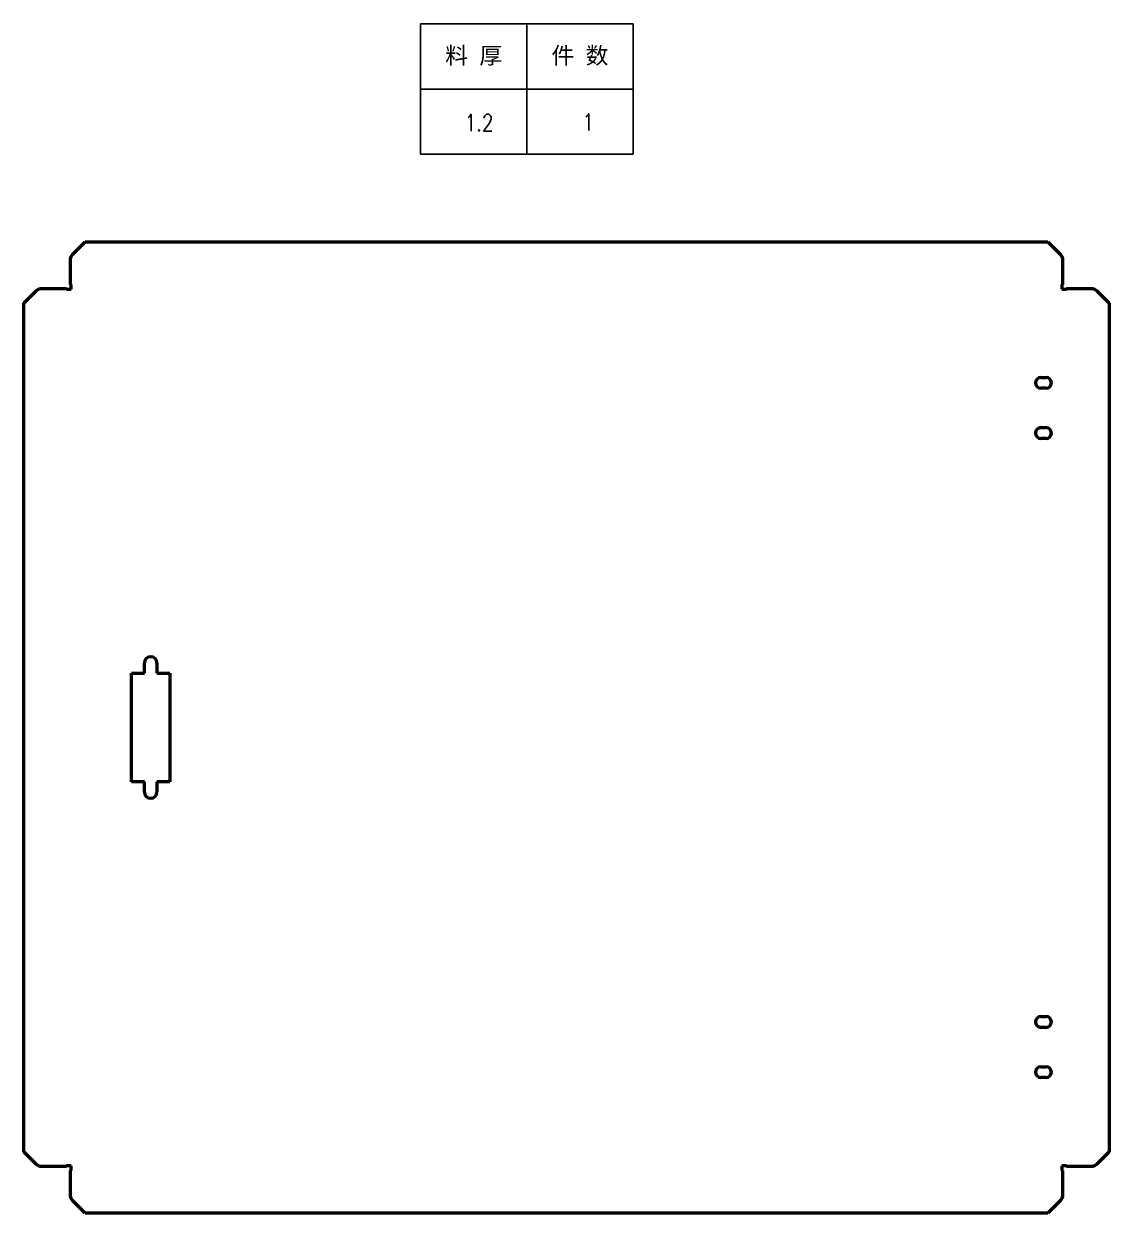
# Model space of a CAD drawing. Header units: millimetres. Extents: x 2989 to 98346, y -14444 to 9701.
# Drawn here: x 9275 to 9924, y 8123 to 8834 of the extents above; entities that cross this region are included whole.
import ezdxf
from ezdxf.enums import TextEntityAlignment as Align

# ---------------------------------------------------------------- set-up
doc = ezdxf.new("R2010")
doc.units = ezdxf.units.MM
doc.layers.add('可见 (ISO)', color=7, linetype='Continuous', lineweight=50)
doc.styles.add('DIM', font='txt.shx', dxfattribs={"width": 0.8, "bigfont": 'bigfont.shx'})
doc.styles.get("Standard").update_dxf_attribs({"font": 'arial.ttf'})

# ---------------------------------------------------------------- blocks, each defined once
blk = doc.blocks.new('*T27')
at = {"color": 0, "linetype": 'ByBlock', "lineweight": -2, "transparency": 16777216}
for p, q in [((0, 0), (127, 0)), ((0, 0), (0, -78)), ((63.5, 0), (63.5, -78)), ((127, 0), (127, -78)), ((0, -39), (127, -39)), ((0, -78), (127, -78))]:
    blk.add_line(p, q, dxfattribs=at)
at = {"color": 0, "transparency": 16777216, "char_height": 10, "width": 60.5, "attachment_point": 5}
for s, insert in [('{\\fSimSun|b0|i0|c134|p2;料 厚}', (31.75, -19.5)), ('{\\fSimSun|b0|i0|c134|p2;件 数}', (95.25, -19.5))]:
    blk.add_mtext(s, dxfattribs=dict(at, insert=insert))
blk = doc.blocks.new('拆图参数')
blk.add_blockref('*T27', (-63.5, 78))
at = {"style": 'DIM', "width": 0.8}
blk.add_attdef('6', text='', height=10, dxfattribs=at).set_placement((-37.13, 18.91), align=Align.MIDDLE_LEFT)
blk.add_attdef('1', text='', height=10, dxfattribs=at).set_placement((36.65, 19.27), align=Align.MIDDLE_CENTER)

msp = doc.modelspace()

# ---------------------------------------------------------------- linework, layer by layer
at = {"layer": '可见 (ISO)'}
for p, q in [((9304.04, 8696.5354), (9311.64, 8704.1354)), ((9311.64, 8704.1354), (9886.943, 8704.1354)), ((9886.943, 8704.1354), (9894.543, 8696.5354)), ((9302.84, 8678.6211), (9302.84, 8693.8211)), ((9895.743, 8693.8211), (9895.743, 8678.6211)), ((9274.9628, 8667.4582), (9282.5628, 8675.0582)), ((9285.2771, 8676.2582), (9300.4771, 8676.2582)), ((9300.4771, 8676.2582), (9300.4771, 8675.9068)), ((9300.4771, 8675.9068), (9303.1915, 8675.9068)), ((9303.1915, 8678.6211), (9302.84, 8678.6211)), ((9303.1915, 8675.9068), (9303.1915, 8678.6211)), ((9895.3915, 8678.6211), (9895.3915, 8675.9068)), ((9895.743, 8678.6211), (9895.3915, 8678.6211)), ((9895.3915, 8675.9068), (9898.1058, 8675.9068)), ((9898.1058, 8676.2582), (9913.3058, 8676.2582)), ((9898.1058, 8675.9068), (9898.1058, 8676.2582)), ((9916.0202, 8675.0582), (9923.6202, 8667.4582)), ((9274.9628, 8160.1553), (9274.9628, 8667.4582)), ((9923.6202, 8667.4582), (9923.6202, 8160.1553)), ((9882.7915, 8623.0568), (9885.7915, 8623.0568)), ((9885.7915, 8616.5568), (9882.7915, 8616.5568)), ((9882.7915, 8593.0568), (9885.7915, 8593.0568)), ((9885.7915, 8586.5568), (9882.7915, 8586.5568)), ((9339.2915, 8446.3068), (9347.0415, 8446.3068)), ((9339.2915, 8381.3068), (9339.2915, 8446.3068)), ((9347.0415, 8446.3068), (9347.0415, 8452.3068)), ((9354.5415, 8452.3068), (9354.5415, 8446.3068)), ((9354.5415, 8446.3068), (9362.2915, 8446.3068)), ((9362.2915, 8446.3068), (9362.2915, 8381.3068)), ((9347.0415, 8381.3068), (9339.2915, 8381.3068)), ((9347.0415, 8375.3068), (9347.0415, 8381.3068)), ((9362.2915, 8381.3068), (9354.5415, 8381.3068)), ((9354.5415, 8381.3068), (9354.5415, 8375.3068)), ((9882.7915, 8241.0568), (9885.7915, 8241.0568)), ((9885.7915, 8234.5568), (9882.7915, 8234.5568)), ((9882.7915, 8211.0568), (9885.7915, 8211.0568)), ((9885.7915, 8204.5568), (9882.7915, 8204.5568)), ((9282.5628, 8152.5553), (9274.9628, 8160.1553)), ((9923.6202, 8160.1553), (9916.0202, 8152.5553)), ((9300.4771, 8151.3553), (9285.2771, 8151.3553)), ((9300.4771, 8151.7068), (9300.4771, 8151.3553)), ((9303.1915, 8151.7068), (9300.4771, 8151.7068)), ((9302.84, 8148.9924), (9303.1915, 8148.9924)), ((9302.84, 8133.7924), (9302.84, 8148.9924)), ((9303.1915, 8148.9924), (9303.1915, 8151.7068)), ((9895.3915, 8151.7068), (9895.3915, 8148.9924)), ((9898.1058, 8151.7068), (9895.3915, 8151.7068)), ((9895.3915, 8148.9924), (9895.743, 8148.9924)), ((9895.743, 8148.9924), (9895.743, 8133.7924)), ((9898.1058, 8151.3553), (9898.1058, 8151.7068)), ((9913.3058, 8151.3553), (9898.1058, 8151.3553)), ((9311.64, 8123.4781), (9304.04, 8131.0781)), ((9894.543, 8131.0781), (9886.943, 8123.4781)), ((9886.943, 8123.4781), (9311.64, 8123.4781))]:
    msp.add_line(p, q, dxfattribs=at)
for centre, radius, start, end in [((9882.7915, 8619.8068), 3.25, 90, 270), ((9885.7915, 8619.8068), 3.25, 270, 90), ((9882.7915, 8589.8068), 3.25, 90, 270), ((9885.7915, 8589.8068), 3.25, 270, 90), ((9350.7915, 8452.3068), 3.75, 0, 180), ((9350.7915, 8375.3068), 3.75, 180, 0), ((9882.7915, 8237.8068), 3.25, 90, 270), ((9885.7915, 8237.8068), 3.25, 270, 90), ((9882.7915, 8207.8068), 3.25, 90, 270), ((9885.7915, 8207.8068), 3.25, 270, 90)]:
    msp.add_arc(centre, radius, start, end, dxfattribs=at)
for points, knots in [([(9302.84, 8693.8211), (9302.84, 8693.9153), (9302.8454, 8694.0094), (9302.856, 8694.1036), (9302.9476, 8694.9142), (9303.4771, 8695.7248), (9304.04, 8696.5354)], [0, 0, 0, 0, 0.16346182, 0.16346182, 0.16346182, 1.57079633, 1.57079633, 1.57079633, 1.57079633]), ([(9894.543, 8696.5354), (9895.1059, 8695.7248), (9895.6353, 8694.9142), (9895.727, 8694.1036), (9895.7376, 8694.0094), (9895.743, 8693.9153), (9895.743, 8693.8211)], [-1.57079633, -1.57079633, -1.57079633, -1.57079633, -0.16346182, -0.16346182, -0.16346182, 0, 0, 0, 0]), ([(9282.5628, 8675.0582), (9283.3734, 8675.6212), (9284.1841, 8676.1506), (9284.9947, 8676.2423), (9285.0888, 8676.2529), (9285.183, 8676.2582), (9285.2771, 8676.2582)], [-1.57079633, -1.57079633, -1.57079633, -1.57079633, -0.16346182, -0.16346182, -0.16346182, 0, 0, 0, 0]), ([(9913.3058, 8676.2582), (9913.4, 8676.2582), (9913.4941, 8676.2529), (9913.5883, 8676.2423), (9914.3989, 8676.1506), (9915.2095, 8675.6212), (9916.0202, 8675.0582)], [0, 0, 0, 0, 0.16346182, 0.16346182, 0.16346182, 1.57079633, 1.57079633, 1.57079633, 1.57079633]), ([(9285.2771, 8151.3553), (9285.183, 8151.3553), (9285.0888, 8151.3607), (9284.9947, 8151.3713), (9284.1841, 8151.4629), (9283.3734, 8151.9924), (9282.5628, 8152.5553)], [0, 0, 0, 0, 0.16346182, 0.16346182, 0.16346182, 1.57079633, 1.57079633, 1.57079633, 1.57079633]), ([(9916.0202, 8152.5553), (9915.2095, 8151.9924), (9914.3989, 8151.4629), (9913.5883, 8151.3713), (9913.4941, 8151.3607), (9913.4, 8151.3553), (9913.3058, 8151.3553)], [-1.57079633, -1.57079633, -1.57079633, -1.57079633, -0.16346182, -0.16346182, -0.16346182, 0, 0, 0, 0]), ([(9304.04, 8131.0781), (9303.4771, 8131.8887), (9302.9476, 8132.6994), (9302.856, 8133.51), (9302.8454, 8133.6041), (9302.84, 8133.6983), (9302.84, 8133.7924)], [-1.57079633, -1.57079633, -1.57079633, -1.57079633, -0.16346182, -0.16346182, -0.16346182, 0, 0, 0, 0]), ([(9895.743, 8133.7924), (9895.743, 8133.6983), (9895.7376, 8133.6041), (9895.727, 8133.51), (9895.6353, 8132.6994), (9895.1059, 8131.8887), (9894.543, 8131.0781)], [0, 0, 0, 0, 0.16346182, 0.16346182, 0.16346182, 1.57079633, 1.57079633, 1.57079633, 1.57079633])]:
    msp.add_open_spline(points, degree=3, knots=knots, dxfattribs=at)

# ---------------------------------------------------------------- block references
msp.add_blockref('拆图参数', (9575.5862, 8756.4449)).add_auto_attribs({'1': '1', '6': '1.2'})

doc.saveas('drawing.dxf')
